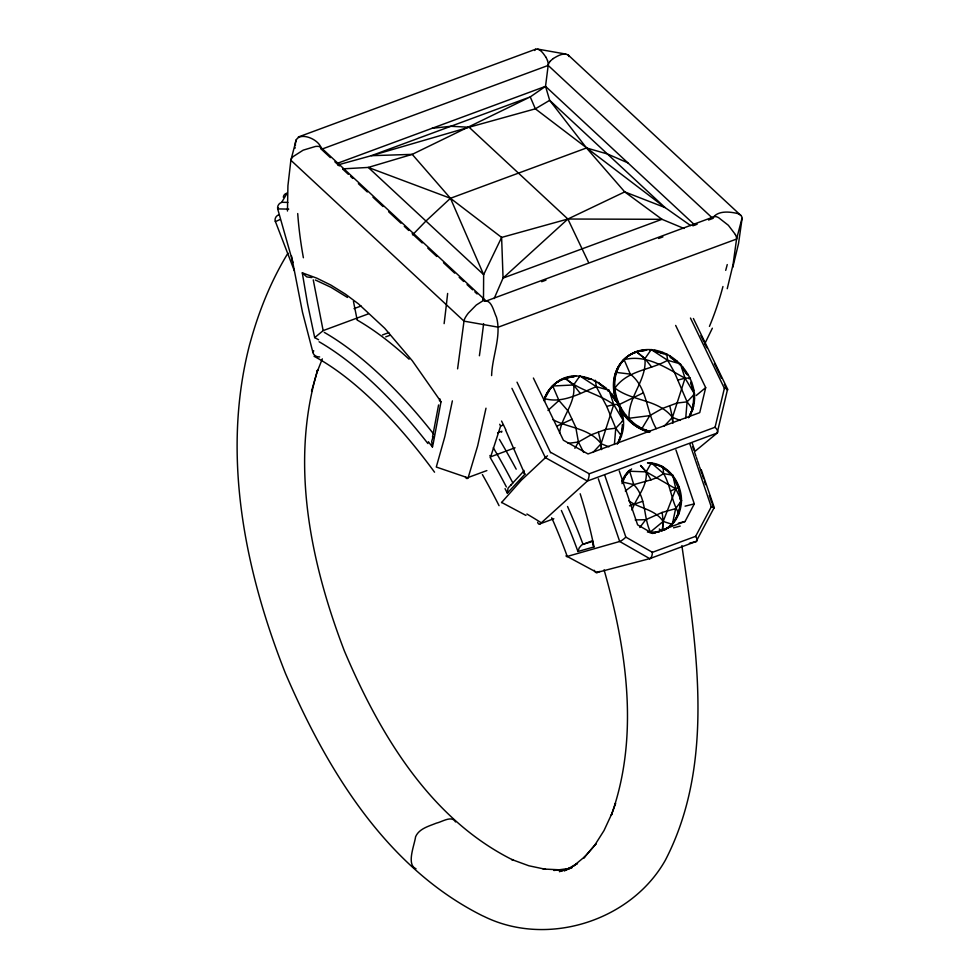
<?xml version="1.0" encoding="UTF-8"?>
<svg xmlns="http://www.w3.org/2000/svg" width="979" height="979" viewBox="0 0 979 979"><rect width="100%" height="100%" fill="white"/><g stroke="black" fill="none" stroke-linecap="round" stroke-linejoin="round"><path stroke-width="1.47" d="M463.911 321.173A7.232 3.549 -58.7 0 1 465.612 317.061A17.047 8.346 -58.7 0 1 468.427 313.011L476.308 305.007L483.479 300.443L483.65 274.646L450.45 198.284L412.22 154.364L371.335 155.685L337.755 164.962M623.133 424.653L621.653 433.012L617.676 443.573C645.577 398.575 566.878 343.666 544.165 399.689L550.161 389.006L555.191 383.67M691.382 411.682L689.008 417.201C708.833 385.359 671.851 339.321 636.252 351.596C598.279 366.317 613.919 424.886 649.603 431.776M680.491 499.792L680.234 494.04L678.655 488.521M650.08 431.396C619.878 423.772 601.216 379.999 626.523 357.298M665.634 354.765L666.736 353.908L667.629 360.296L674.298 371.996L687.087 401.843L692.863 409.687L691.749 410.556L693.67 402.687L693.56 396.189M614.42 444.454L615.754 428.227L623.207 420.419L613.747 404.596L609.085 390.254L596.297 386.681L579.911 375.973L573.608 384.955C576.203 402.883 561.64 416.259 559.584 432.914M685.741 418.07L687.087 401.843L694.539 394.047L685.067 378.224L680.405 363.882L667.629 360.296L651.243 349.589L644.941 358.583C647.021 380.488 627.906 396.434 629.056 418.253L627.943 419.122M647.486 462.981L651.304 462.896L663.652 473.603L672.806 475.243L675.816 488.839L663.199 521.428L662.465 529.566L663.175 521.44L662.183 512.433L675.632 508.639L681.506 500.673C681.568 482.304 667.641 462.737 648.098 462.81M740.65 215.343A7.232 5.128 -34.8 0 1 742.119 218.293L738.509 243.661L732.806 267.304M741.996 218.329L736.563 239.06L733.038 264.673L727.238 288.695M664.876 529.786L664.264 529.945C675.486 524.964 681.078 512.445 681.506 500.673L675.816 488.839L646.238 471.854L640.523 465.441L646.238 471.878L651.023 479.845L656.787 477.715L663.652 473.603L662.967 466.714L650.252 463.165M330.376 157.619L321.406 149.297C320.206 138.418 293.933 128.616 295.401 145.541M663.652 473.603C670.872 486.196 671.533 501.603 679.059 513.742L678.019 514.024L680.111 507.599L680.478 502.068M296.307 139.544L290.873 160.262L463.997 321.136L457.597 368.838M545.425 87.192L548.179 65.434A4.65 1.713 79.3 0 0 547.542 60.784M295.034 148.221L295.132 147.462M523.998 470.397L523.496 472.306L524.891 474.289L505.531 429.842M580.18 493.783A282.796 145.027 69.7 0 1 593.213 542.978L593.996 546.918L577.953 551.507L579.25 547.812L581.685 544.948L592.393 540.738M491.617 375.581C492.131 356.295 501.762 336.25 496.463 317.135C494.003 312.313 492.082 301.667 486.428 301.018M290.873 160.262L287.924 185.765L287.459 211.023M318.616 339.75L314.7 337.608L307.565 303.894L302.278 272.835L316.78 278.146L330.829 285.06L345.538 294.214L358.547 303.955L384.723 328.271L412.318 360.786L441.003 401.745L433.342 442.949M438.58 404.963L432.51 437.087M452.371 400.876L444.919 436.377L436.279 467.032L467.999 477.862M486 408.194L477.679 445.8L468.231 477.458L486.857 470.581M666.932 528.427L672.34 524.365L675.632 508.639M433.232 443.45L432.449 447.024L428.361 441.737M675.657 325.42L705.688 387.635L699.74 412.624L588.012 453.95L563.402 440.244L533.384 378.029M717.301 433.159A5.58 2.974 41 0 0 715.062 427.309L724.374 388.333L690.464 318.04M694.601 451.662L717.166 433.048L727.311 390.352L724.374 384.282M501.652 432.131L501.872 431.237L497.613 432.816M322.324 358.865L317.025 372.155L317.624 370.099C289.674 462.81 310.563 562.656 344.351 650.888C379.497 733.724 430.099 819.215 513.657 860.382L511.736 859.513L528.831 865.766L545.487 869.291L543.088 869.009L559.07 869.78M631.969 510.12C636.264 497.283 647.609 486.649 646.213 471.866L628.53 471.205L622.326 480.824M311.542 391.221L317.624 370.099M499.706 424.286L500.612 426.012L490.663 456.801L489.892 455.516M614.885 805.338L615.583 803.416L611.288 815.274C639.703 736.122 626.487 648.759 604.08 569.827M544.459 401.427L545.279 398.82C563.194 403.519 580.143 393.191 596.297 386.681L595.416 380.28L594.302 381.149M620.429 436.928L621.53 436.071L615.754 428.227L605.609 429.451L598.414 432.118L601.118 443.732L601.473 449.594L601.106 443.756L613.747 404.596L618.838 404.339L617.725 405.208M687.087 401.843L676.93 403.067L669.746 405.734L672.451 417.348L672.781 423.222L672.463 417.372L685.067 378.224L690.158 377.967L689.057 378.824M592.993 452.42L601.118 443.732C589.26 427.994 568.726 428.227 552.951 419.661M712.957 217.815C718.011 210.363 729.771 211.672 737.444 213.483A17.047 12.091 -34.6 0 1 740.736 215.258M672.047 523.851L675.437 519.678L677.652 514.991M631.602 468.917L625.446 475.892L622.02 483.65M592.797 542.476L592.723 544.618L593.996 546.918M494.126 298.595L503.059 278.073L567.869 219.027L624.724 191.896L665.059 207.56L690.672 225.598M712.369 328.198L704.599 344.131M612.01 813.304L604.019 830.547L594.534 845.538L583.668 858.106L596.076 843.739L594.534 845.538M313.745 350.776L312.925 352.416L302.499 312.264L291.497 255.996M619.23 470.887L637.623 524.854L652.638 533.494L685.031 521.513L694.307 503.879L675.926 449.924M599.894 571.406L596.994 572.482L649.738 558.642L696.179 541.473L713.752 508.382M574.906 448.321L578.418 442.031L591.218 434.774L598.414 432.118M669.746 405.734L662.538 408.39L649.738 415.659L641.612 429.096M646.238 471.854L651.304 462.896M278.428 207.634L277.681 208.894L292.929 262.58M287.19 193.108L281.707 202.286L287.838 202.408M287.973 253.133C271.012 280.851 258.786 311.273 250.22 342.552L249.621 344.608C221.23 454.121 244.603 570.108 285.427 673.319C326.668 769.139 385.848 867.382 482.243 915.646L484.164 916.515C547.151 947.488 631.112 921.166 665.414 860.088C715.343 763.51 696.791 648.6 681.874 545.597M314.7 337.608L323.156 330.645M433.22 436.548L431.678 441.309L432.412 446.938M639.801 527.473L645.761 519.69L662.183 512.433M501.517 502.594L521.342 480.212L547.445 455.786M505.042 488.656L507.33 493.11L524.793 474.374M511.001 484.923L523.496 471.425M486.526 300.896L713.581 216.897M439.999 398.955L439.436 400.607L441.003 401.745M664.313 426.049L672.438 417.384C657.974 398.881 632.471 401.647 614.922 388.088L613.821 388.957M412.575 234.85L425.951 221.034L450.45 198.284L586.507 147.964L607.359 153.948L627.857 162.844M517.022 382.177L550.626 452.775M547.983 410.47L558.96 400.484L552.756 386.007L551.654 386.876M614.922 388.088C627.637 370.111 649.897 370.319 667.629 360.296M649.566 532.686L663.175 521.44C655.122 509.361 639.666 508.542 628.799 500.869M628.53 471.205L630.182 469.785M717.166 433.048L587.412 481.032L540.298 523.741L553.833 518.748M705.688 387.635L696.179 395.54M585.246 856.282L573.143 866.305L577.5 863.429L564.283 870.82L572.287 867.455M554.542 384.172L558.042 381.541M557.553 381.92L561.297 379.644M549.525 389.507L550.161 389.006M580.314 393.46L573.608 384.98L564.92 377.98L560.649 380.146M565.091 378.42L568.273 377.062M545.756 395.944L546.404 395.443M567.636 377.564L571.907 376.413M575.799 376.046L571.418 376.793M578.809 376.829L579.911 375.973M583.606 376.646L582.958 377.148L590.753 379.314L591.389 378.812M625.875 357.8L629.375 355.169M622.974 360.505L624.088 359.636C646.654 354.031 666.209 367.957 685.067 378.224L678.043 379.999M628.885 355.548L632.618 353.26M620.845 363.136L621.494 362.634M631.981 353.762L636.252 351.596L644.941 358.583L651.647 367.088M598.867 382.471L598.218 382.973L605.083 387.978L605.732 387.476M635.138 352.464L639.605 350.678M617.088 369.572L617.737 369.071M638.969 351.18L643.24 350.041M615.497 373.317L616.599 372.448L630.292 374.113C647.694 387.819 645.834 411.131 656.26 428.643M647.131 349.674L642.75 350.421M614.739 376.854L615.387 376.364M650.129 350.458L651.243 349.589M654.927 350.262L654.29 350.763L664.447 354.153M613.906 384.723L614.543 384.221M607.971 391.123L609.085 390.254M662.073 352.929L662.722 352.428M611.728 393.644L611.092 394.145L615.999 401.231L616.635 400.729M614.592 392.848L615.24 392.346M670.187 356.087L669.55 356.589L676.416 361.606L677.064 361.104M616.794 400.937L617.443 400.435M618.19 405.037L643.338 392.824M620.245 408.427L619.597 408.928L621.8 417.017L622.448 416.516M620.405 408.635L621.041 408.133M679.304 364.739L680.405 363.882M683.061 367.272L682.424 367.774L687.319 374.859L687.968 374.357M625.3 415.72L625.948 415.218M622.106 421.288L623.207 420.419M631.308 421.888L631.944 421.386M621.653 433.012L622.289 432.51M691.566 382.055L690.929 382.556L693.132 390.645L693.768 390.144M619.303 440.305L619.952 439.804M638.173 426.905L638.822 426.403M645.65 430.552L646.287 430.062M693.426 394.904L694.539 394.047M693.817 398.771L694.466 398.269M692.985 406.628L693.621 406.126M690.636 413.921L691.272 413.419M625.275 490.993L633.768 484.654L651.023 479.845M553.368 58.495C557.492 55.95 563.133 52.511 568.016 54.836L740.528 215.135M557.075 426.049L572.017 419.208M294.373 270.804L275.442 221.609L280.043 219.541M670.48 491.005L679.304 487.163L678.263 487.444C675.767 478.927 669.746 471.217 661.914 466.995M298.314 136.999L535.856 49.146C540.481 48.558 543.565 53.906 545.878 57.161M321.406 149.297L548.179 65.434L711.709 217.399M337.192 163.395L545.536 86.348L694.613 224.876M354.031 308.618L361.141 305.999M323.804 330.364L368.177 313.953M382.459 334.953L388.81 332.603M385.714 336.862L389.789 335.369M541.681 281.719L545.964 280.141M658.634 238.472L662.905 236.894M692.863 225.819L697.134 224.24M708.551 220.018L712.822 218.439M736.563 239.06L498.238 327.182L463.997 321.136M500.612 426.012L503.426 424.972M490.663 456.801L515.04 447.782M715.135 427.223L589.248 473.787L550.944 452.469M649.75 558.801A5.531 2.717 -84.3 0 0 652.357 552.34L695.628 536.333L711.268 506.828L689.828 443.891M642.726 501.272L629.485 505.825M572.201 867.37L559.388 871.604L569.044 868.495M483.479 300.443L485.988 301.018M551.715 517.769A304.787 156.297 69.7 0 1 567.257 556.439L619.683 541.485A5.531 1.322 -38.8 0 0 625.765 537.153M593.054 541.35L582.982 544.226A332.946 170.738 69.7 0 0 567.539 506.473M311.836 277.583L306.806 276.922L302.315 272.908M621.812 481.827L633.768 484.654C646.801 497.809 642.983 517.01 650.619 532.405L659.283 531.854L658.671 532.013M671.753 475.525L672.806 475.243M680.454 500.954L681.506 500.673M650.643 532.711L653.397 532.588M656.297 532.405L652.785 532.76M662.355 530.924L661.302 531.205L659.271 528.978M689.412 543.247L696.179 541.473M694.307 503.879L685.08 506.167M685.031 521.513L678.386 523.153M596.297 386.681L606.711 406.371L613.747 404.596C598.548 393.631 578.907 390.486 564.92 377.98M553.881 870.478L570.145 868.336M629.056 418.253L649.738 415.659M568.065 443.34L578.418 442.031L583.631 452.42M432.155 128.286L450.805 126.291L469.076 127.233L535.342 108.828L549.672 100.335L665.059 207.56L535.342 108.828L530.263 96.909L545.536 86.348L549.672 100.335L586.507 147.964L624.724 191.896L661.975 219.308L684.015 228.474M342.76 168.865L368.263 167.433L412.22 154.364L530.263 96.909L371.335 155.685L469.076 127.233L567.869 219.027L588.403 262.115M552.756 386.007L573.584 384.967M635.175 519.922L645.761 519.69M319.656 356.931L318.824 356.919A7.22 6.633 -27.7 0 1 312.925 352.721M288.756 209.127L277.681 208.894A5.482 5.213 -71.6 0 1 281.719 202.408M416.014 868.765C406.065 864.702 414.496 845.134 415.585 836.751C419.147 828.564 428.826 826.252 436.365 823.131C441.933 822.017 451.87 815.005 455.553 821.968M647.413 531.989L650.619 532.405M537.704 49.109L565.752 54.065M663.199 521.428L672.34 524.365M672.463 417.372L680.209 420.444M601.143 443.744L608.889 446.828M315.385 280.006L331.024 287.337L347.459 297.445M567.184 556.464L596.97 572.495M501.652 502.447L525.943 515.419M587.412 481.032L545.364 457.634L511.931 388.345M652.43 552.315L625.85 537.128L604.728 475.158M649.738 558.642L619.695 541.485L598.304 478.755M636.252 351.596L644.904 358.583M485.841 300.712L321.014 147.56M334.855 161.792L339.334 165.953M342.687 169.073L348.291 174.274M350.531 176.355L352.77 178.435M358.375 183.648L367.333 191.97M372.938 197.171L383.009 206.545M388.614 211.745L400.937 223.2M404.29 226.32L408.769 230.481M412.135 233.602L422.218 242.963M427.811 248.177L436.781 256.498M443.499 262.739L454.697 273.153M459.175 277.314L463.654 281.475M467.02 284.595L472.612 289.808M474.864 291.889L477.103 293.969M482.696 299.17L484.935 301.251M558.96 400.484L568.261 411.217L575.75 427.199L578.418 442.031M735.437 234.605L728.352 225.28L718.635 217.693A13.253 8.358 58.1 0 0 715.123 216.432M727.727 389.434L693.413 318.493M700.915 335.65L703.84 341.732M704.427 342.944L706.777 347.814M714.401 363.613L715.576 366.048M716.163 367.26L718.513 372.118M719.1 373.342L721.437 378.2M606.711 406.371L615.754 428.227M624.088 359.636L630.292 374.113M577.953 551.507L576.203 546.759A327.659 168.033 69.7 0 0 561.383 510.475M714.364 507.942L701.27 469.724M692.728 446.767L693.94 450.316M694.747 452.69L695.959 456.251M696.363 457.438L697.17 459.8M697.574 460.987L699.19 465.723M699.593 466.91L702.016 474.02M702.42 475.207L703.632 478.768M704.439 481.13L705.651 484.691M709.285 495.362L711.709 502.472M712.112 503.647L713.728 508.395M692.288 443.291L694.711 450.475M629.583 470.923L633.768 484.654M323.143 330.608L313.256 279.859M357.102 319.619L353.443 301.336M507.33 493.11L508.064 488.08L510.989 484.948A5.274 1.236 -28.2 0 1 511.54 484.727M290.751 160.275A7.232 4.956 -33.2 0 1 293.272 156.505L303.16 150.166L315.446 146.471A13.229 9.227 -33.5 0 1 319.484 146.556M319.435 146.642A4.65 3.255 -33.6 0 1 321.553 149.261M735.376 234.63A7.294 4.552 57.9 0 1 736.661 239.096M712.871 217.791A4.65 2.937 58.2 0 1 715.147 216.53M534.791 50.516A7.294 2.668 78.8 0 1 535.868 49.244M545.866 57.21A13.253 4.883 79.2 0 1 547.567 60.735M548.081 65.495A4.65 2.215 -58 0 1 550.271 61.273M567.967 54.91A7.232 3.378 -56.8 0 1 568.921 56.537M550.259 61.224A13.229 6.278 -57.9 0 1 553.355 58.544M319.105 341.769A320.659 128.494 62 0 1 427.909 443.536M357.225 320.072A329.556 134.845 62.9 0 1 409.112 359.22M324.282 332.383A328.638 132.495 62.2 0 1 433.746 434.162M722.943 286.529A501.468 369.352 42.8 0 1 709.445 326.399M727.238 264.563A491.323 363.968 42.8 0 1 725.708 270.363M303.392 257.746A491.348 351.29 41.3 0 1 297.714 213.557M468.023 478.009A7.379 2.692 -88.9 0 1 465.502 477.214M314.063 356.295A299.55 113.797 61.4 0 1 434.554 472.196M483.626 323.633A483.259 64.443 -88.9 0 1 479.392 355.756M447.636 293.455A474.056 53.05 -88 0 1 444.123 323.633M655.734 532.637A35.207 30.19 75 0 1 652.834 532.882M622.032 480.824A35.207 30.19 75 0 1 628.677 470.923M649.542 463.202A35.207 30.19 75 0 1 669.636 473.408M673.809 478.768A35.207 30.19 75 0 1 680.221 499.363M680.099 503.977A35.207 30.19 75 0 1 663.578 530.202M649.469 432.326A44.006 37.275 52 0 1 619.756 408.72M616.44 401.623A44.006 37.275 52 0 1 644.121 350.653M691.064 412.037A44.006 37.275 52 0 1 690.06 414.496M649.75 432.094A44.006 37.275 52 0 1 613.772 387.403A44.006 37.275 52 0 1 645.65 350.347M653.531 350.825A44.006 37.275 52 0 1 661.657 352.991M670.786 357.629A44.006 37.275 52 0 1 676.66 362.132M682.657 368.434A44.006 37.275 52 0 1 686.622 374.125M690.623 382.385A44.006 37.275 52 0 1 692.826 390.156M693.621 399.775A44.006 37.275 52 0 1 688.531 417.752M543.932 399.86A44.006 37.275 52 0 1 572.788 377.025M544.226 399.628A44.006 37.275 52 0 1 574.33 376.719M582.199 377.196A44.006 37.275 52 0 1 588.979 378.897M599.454 384.013A44.006 37.275 52 0 1 605.328 388.504M611.324 394.818A44.006 37.275 52 0 1 615.289 400.497M619.744 410.03A44.006 37.275 52 0 1 621.494 416.528M622.301 424.764A44.006 37.275 52 0 1 617.198 444.136M275.27 221.621A5.531 5.482 56.5 0 1 278.856 214.805M283.323 197.183A5.58 4.748 59.1 0 1 287.226 193.279M493.294 447.746A330.682 136.876 68.4 0 1 512.874 482.99M490.075 457.291A324.061 133.621 68.4 0 1 506.363 486.918M727.63 390.131A5.482 1.799 -7.2 0 1 727.446 390.352M724.325 388.382A5.482 1.799 -7.2 0 1 727.556 389.177M589.187 473.848A5.58 2.093 -80.2 0 1 587.388 480.799M482.39 474.558A300.431 113.992 67.8 0 1 499.057 505.678M526.886 514.012A395.112 370.233 -6.5 0 1 540.995 522.627M540.016 524.181A7.538 3.096 -82.1 0 1 537.606 522.296M501.578 421.056A380.562 176.244 69 0 1 505.739 429.659M499.388 439.375A328.112 110.468 67.1 0 1 516.19 469.174M695.579 536.357A5.458 2.57 47.9 0 1 696.24 541.558M680.221 526.09A773.129 374.945 52.3 0 1 673.552 527.803M596.957 572.703A7.367 3.671 -84 0 1 594.192 570.267M567.11 556.525A7.44 1.554 -40.4 0 1 566.596 556.623M566.082 556.145A7.44 1.554 -40.4 0 1 566.278 555.497M711.182 506.865A5.641 1.052 3.8 0 1 714.07 507.636M501.615 237.42L483.65 274.646L368.263 167.433L450.45 198.284L501.615 237.42L503.059 278.073L661.975 219.308L567.869 219.027L501.615 237.42"/></g></svg>
